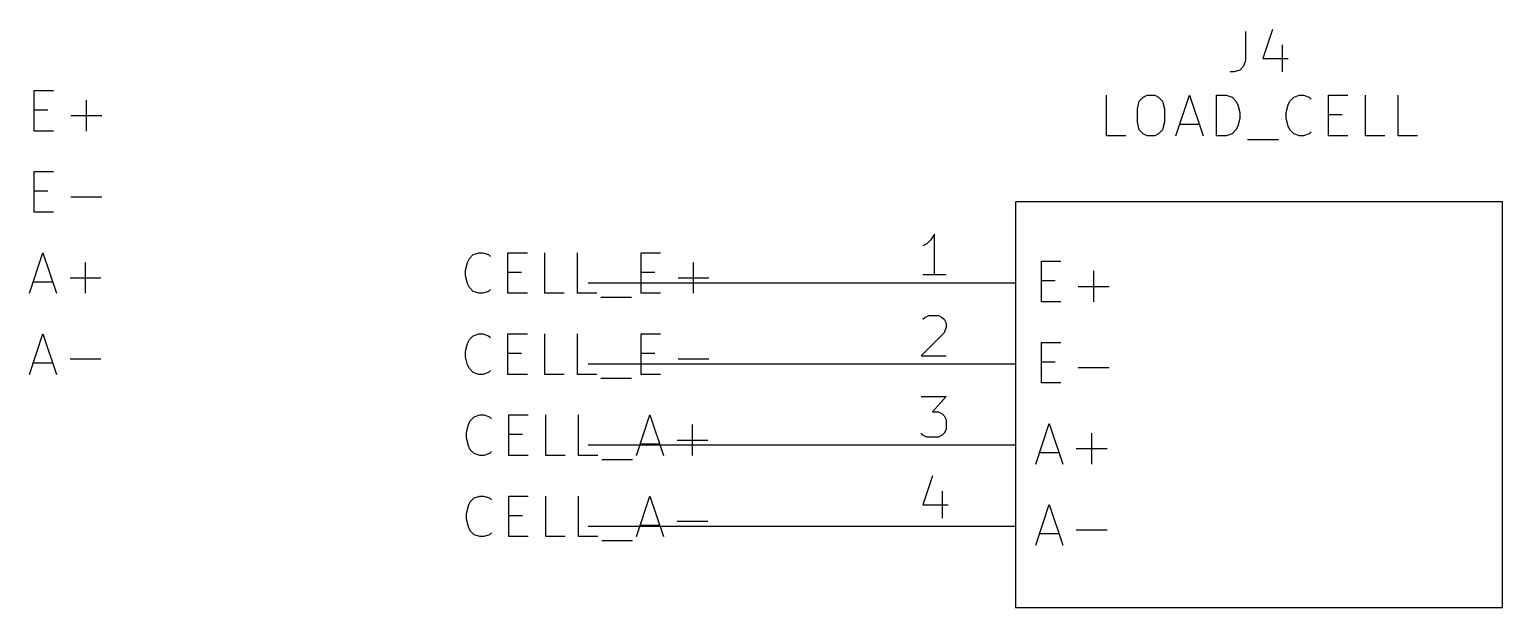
# Model space of a CAD drawing. Extents: x -0.4 to 16.1, y -11.3 to -0.4.
# Drawn here: x 9.508 to 11.324, y -3.4 to -2.687 of the extents above; entities that cross this region are included whole.
import ezdxf

# ---------------------------------------------------------------- set-up
doc = ezdxf.new("R2010")
doc.units = 0
doc.header["$MEASUREMENT"] = 0
for name, color, linetype in [('CYAN2', 4, 'CONTINUOUS'), ('GRAY1', 251, 'CONTINUOUS'), ('GREEN3', 91, 'CONTINUOUS'), ('LYELLOW', 51, 'CONTINUOUS'), ('RED2', 1, 'CONTINUOUS'), ('RED3', 11, 'CONTINUOUS')]:
    doc.layers.add(name, color=color, linetype=linetype)

msp = doc.modelspace()

# ---------------------------------------------------------------- linework, layer by layer
at = {"layer": 'CYAN2', "linetype": 'CONTINUOUS'}
for p, q in [((11.007, -2.6893), (11.007, -2.7251)), ((11.0403, -2.687), (11.0284, -2.7227)), ((11.0284, -2.7227), (11.0593, -2.7227)), ((11.0522, -2.706), (11.0522, -2.7393)), ((10.9927, -2.7393), (10.9879, -2.7393)), ((10.9998, -2.737), (10.9927, -2.7393)), ((11.0046, -2.7322), (10.9998, -2.737)), ((11.007, -2.7251), (11.0046, -2.7322)), ((10.8355, -2.8181), (10.8355, -2.7681)), ((10.8736, -2.7847), (10.876, -2.7752)), ((10.876, -2.7752), (10.8808, -2.7705)), ((10.8808, -2.7705), (10.8855, -2.7681)), ((10.8855, -2.7681), (10.895, -2.7681)), ((10.895, -2.7681), (10.8998, -2.7705)), ((10.8998, -2.7705), (10.9046, -2.7752)), ((10.9046, -2.7752), (10.907, -2.7847)), ((10.9212, -2.8181), (10.9379, -2.7681)), ((10.9379, -2.7681), (10.9546, -2.8181)), ((10.9712, -2.8181), (10.9712, -2.7681)), ((10.9712, -2.7681), (10.9831, -2.7681)), ((10.9831, -2.7681), (10.9903, -2.7705)), ((10.9903, -2.7705), (10.9951, -2.7752)), ((10.9951, -2.7752), (10.9974, -2.78)), ((11.0593, -2.78), (11.0617, -2.7752)), ((11.0617, -2.7752), (11.0665, -2.7705)), ((11.0665, -2.7705), (11.0736, -2.7681)), ((11.0736, -2.7681), (11.0784, -2.7681)), ((11.0784, -2.7681), (11.0855, -2.7705)), ((11.0855, -2.7705), (11.0879, -2.7728)), ((11.1093, -2.8181), (11.1093, -2.7681)), ((11.1093, -2.7681), (11.1331, -2.7681)), ((11.1546, -2.8181), (11.1546, -2.7681)), ((11.195, -2.8181), (11.195, -2.7681)), ((10.8736, -2.8014), (10.8736, -2.7847)), ((10.907, -2.7847), (10.907, -2.8014)), ((10.9974, -2.78), (10.9998, -2.7895)), ((10.9998, -2.7895), (10.9998, -2.7966)), ((11.057, -2.7895), (11.0593, -2.78)), ((11.057, -2.7966), (11.057, -2.7895)), ((11.1093, -2.7919), (11.126, -2.7919)), ((10.876, -2.8109), (10.8736, -2.8014)), ((10.8808, -2.8157), (10.876, -2.8109)), ((10.9046, -2.8109), (10.8998, -2.8157)), ((10.907, -2.8014), (10.9046, -2.8109)), ((10.926, -2.8038), (10.9498, -2.8038)), ((10.9951, -2.8109), (10.9903, -2.8157)), ((10.9974, -2.8062), (10.9951, -2.8109)), ((10.9998, -2.7966), (10.9974, -2.8062)), ((11.0593, -2.8062), (11.057, -2.7966)), ((11.0617, -2.8109), (11.0593, -2.8062)), ((11.0665, -2.8157), (11.0617, -2.8109)), ((11.0879, -2.8133), (11.0855, -2.8157)), ((10.8593, -2.8181), (10.8355, -2.8181)), ((10.8855, -2.8181), (10.8808, -2.8157)), ((10.895, -2.8181), (10.8855, -2.8181)), ((10.8998, -2.8157), (10.895, -2.8181)), ((10.9831, -2.8181), (10.9712, -2.8181)), ((10.9903, -2.8157), (10.9831, -2.8181)), ((11.0093, -2.8228), (11.0474, -2.8228)), ((11.0736, -2.8181), (11.0665, -2.8157)), ((11.0784, -2.8181), (11.0736, -2.8181)), ((11.0855, -2.8157), (11.0784, -2.8181)), ((11.1331, -2.8181), (11.1093, -2.8181)), ((11.1784, -2.8181), (11.1546, -2.8181)), ((11.2189, -2.8181), (11.195, -2.8181)), ((10.7555, -3.0227), (10.7555, -2.9727)), ((10.7555, -2.9727), (10.7793, -2.9727)), ((10.8198, -3.0227), (10.8198, -2.9846)), ((10.7555, -2.9965), (10.7722, -2.9965)), ((10.8008, -3.0037), (10.8389, -3.0037)), ((10.7793, -3.0227), (10.7555, -3.0227)), ((10.7555, -3.1227), (10.7555, -3.0727)), ((10.7555, -3.0727), (10.7793, -3.0727)), ((10.7555, -3.0965), (10.7722, -3.0965)), ((10.8008, -3.1037), (10.8389, -3.1037)), ((10.7793, -3.1227), (10.7555, -3.1227)), ((10.7484, -3.2227), (10.765, -3.1727)), ((10.765, -3.1727), (10.7817, -3.2227)), ((10.8174, -3.2227), (10.8174, -3.1846)), ((10.7531, -3.2085), (10.777, -3.2085)), ((10.7984, -3.2037), (10.8365, -3.2037)), ((10.7484, -3.3227), (10.765, -3.2727)), ((10.765, -3.2727), (10.7817, -3.3227)), ((10.7984, -3.3037), (10.8365, -3.3037)), ((10.7531, -3.3085), (10.777, -3.3085))]:
    msp.add_line(p, q, dxfattribs=at)
at = {"layer": 'GRAY1', "linetype": 'CONTINUOUS'}
for p, q in [((9.5143, -2.8122), (9.5143, -2.7622)), ((9.5143, -2.7622), (9.5381, -2.7622)), ((9.5786, -2.8122), (9.5786, -2.7741)), ((9.5143, -2.786), (9.531, -2.786)), ((9.5595, -2.7931), (9.5976, -2.7931)), ((9.5381, -2.8122), (9.5143, -2.8122)), ((9.5143, -2.9122), (9.5143, -2.8622)), ((9.5143, -2.8622), (9.5381, -2.8622)), ((9.5143, -2.886), (9.531, -2.886)), ((9.5595, -2.8931), (9.5976, -2.8931)), ((9.5381, -2.9122), (9.5143, -2.9122)), ((9.5083, -3.0122), (9.525, -2.9622)), ((9.525, -2.9622), (9.5417, -3.0122)), ((9.5774, -3.0122), (9.5774, -2.9741)), ((10.0457, -2.9836), (10.048, -2.9741)), ((10.048, -2.9741), (10.0504, -2.9693)), ((10.0504, -2.9693), (10.0552, -2.9645)), ((10.0552, -2.9645), (10.0623, -2.9622)), ((10.0623, -2.9622), (10.0671, -2.9622)), ((10.0671, -2.9622), (10.0742, -2.9645)), ((10.0742, -2.9645), (10.0766, -2.9669)), ((10.098, -3.0122), (10.098, -2.9622)), ((10.098, -2.9622), (10.1219, -2.9622)), ((10.1433, -3.0122), (10.1433, -2.9622)), ((10.1838, -3.0122), (10.1838, -2.9622)), ((10.2623, -3.0122), (10.2623, -2.9622)), ((10.2623, -2.9622), (10.2861, -2.9622)), ((10.3266, -3.0122), (10.3266, -2.9741)), ((9.5583, -2.9931), (9.5964, -2.9931)), ((10.0457, -2.9907), (10.0457, -2.9836)), ((10.048, -3.0003), (10.0457, -2.9907)), ((10.098, -2.986), (10.1147, -2.986)), ((10.2623, -2.986), (10.279, -2.986)), ((10.3076, -2.9931), (10.3457, -2.9931)), ((9.5131, -2.9979), (9.5369, -2.9979)), ((10.0504, -3.005), (10.048, -3.0003)), ((10.0552, -3.0098), (10.0504, -3.005)), ((10.0623, -3.0122), (10.0552, -3.0098)), ((10.0671, -3.0122), (10.0623, -3.0122)), ((10.0742, -3.0098), (10.0671, -3.0122)), ((10.0766, -3.0074), (10.0742, -3.0098)), ((10.1219, -3.0122), (10.098, -3.0122)), ((10.1671, -3.0122), (10.1433, -3.0122)), ((10.2076, -3.0122), (10.1838, -3.0122)), ((10.2861, -3.0122), (10.2623, -3.0122)), ((10.2123, -3.0169), (10.2504, -3.0169)), ((9.5083, -3.1122), (9.525, -3.0622)), ((9.525, -3.0622), (9.5417, -3.1122)), ((10.0504, -3.0693), (10.0552, -3.0645)), ((10.0552, -3.0645), (10.0623, -3.0622)), ((10.0623, -3.0622), (10.0671, -3.0622)), ((10.0671, -3.0622), (10.0742, -3.0645)), ((10.0742, -3.0645), (10.0766, -3.0669)), ((10.098, -3.1122), (10.098, -3.0622)), ((10.098, -3.0622), (10.1219, -3.0622)), ((10.1433, -3.1122), (10.1433, -3.0622)), ((10.1838, -3.1122), (10.1838, -3.0622)), ((10.2623, -3.1122), (10.2623, -3.0622)), ((10.2623, -3.0622), (10.2861, -3.0622)), ((10.0457, -3.0836), (10.048, -3.0741)), ((10.0457, -3.0907), (10.0457, -3.0836)), ((10.048, -3.0741), (10.0504, -3.0693)), ((10.098, -3.086), (10.1147, -3.086)), ((10.2623, -3.086), (10.279, -3.086)), ((9.5131, -3.0979), (9.5369, -3.0979)), ((9.5583, -3.0931), (9.5964, -3.0931)), ((10.048, -3.1003), (10.0457, -3.0907)), ((10.0504, -3.105), (10.048, -3.1003)), ((10.3076, -3.0931), (10.3457, -3.0931)), ((10.0552, -3.1098), (10.0504, -3.105)), ((10.0623, -3.1122), (10.0552, -3.1098)), ((10.0671, -3.1122), (10.0623, -3.1122)), ((10.0742, -3.1098), (10.0671, -3.1122)), ((10.0766, -3.1074), (10.0742, -3.1098)), ((10.1219, -3.1122), (10.098, -3.1122)), ((10.1671, -3.1122), (10.1433, -3.1122)), ((10.2076, -3.1122), (10.1838, -3.1122)), ((10.2123, -3.1169), (10.2504, -3.1169)), ((10.2861, -3.1122), (10.2623, -3.1122)), ((10.0469, -3.1836), (10.0492, -3.1741)), ((10.0492, -3.1741), (10.0516, -3.1693)), ((10.0516, -3.1693), (10.0564, -3.1645)), ((10.0564, -3.1645), (10.0635, -3.1622)), ((10.0635, -3.1622), (10.0683, -3.1622)), ((10.0683, -3.1622), (10.0754, -3.1645)), ((10.0754, -3.1645), (10.0778, -3.1669)), ((10.0992, -3.2122), (10.0992, -3.1622)), ((10.0992, -3.1622), (10.123, -3.1622)), ((10.1445, -3.2122), (10.1445, -3.1622)), ((10.1849, -3.2122), (10.1849, -3.1622)), ((10.2564, -3.2122), (10.273, -3.1622)), ((10.273, -3.1622), (10.2897, -3.2122)), ((10.3254, -3.2122), (10.3254, -3.1741)), ((10.0469, -3.1907), (10.0469, -3.1836)), ((10.0492, -3.2003), (10.0469, -3.1907)), ((10.0992, -3.186), (10.1159, -3.186)), ((10.3064, -3.1931), (10.3445, -3.1931)), ((10.0516, -3.205), (10.0492, -3.2003)), ((10.0564, -3.2098), (10.0516, -3.205)), ((10.0635, -3.2122), (10.0564, -3.2098)), ((10.0683, -3.2122), (10.0635, -3.2122)), ((10.0754, -3.2098), (10.0683, -3.2122)), ((10.0778, -3.2074), (10.0754, -3.2098)), ((10.123, -3.2122), (10.0992, -3.2122)), ((10.1683, -3.2122), (10.1445, -3.2122)), ((10.2088, -3.2122), (10.1849, -3.2122)), ((10.2611, -3.1979), (10.2849, -3.1979)), ((10.2135, -3.2169), (10.2516, -3.2169)), ((10.0516, -3.2693), (10.0564, -3.2645)), ((10.0564, -3.2645), (10.0635, -3.2622)), ((10.0635, -3.2622), (10.0683, -3.2622)), ((10.0683, -3.2622), (10.0754, -3.2645)), ((10.0754, -3.2645), (10.0778, -3.2669)), ((10.0992, -3.3122), (10.0992, -3.2622)), ((10.0992, -3.2622), (10.123, -3.2622)), ((10.1445, -3.3122), (10.1445, -3.2622)), ((10.1849, -3.3122), (10.1849, -3.2622)), ((10.2564, -3.3122), (10.273, -3.2622)), ((10.273, -3.2622), (10.2897, -3.3122)), ((10.0469, -3.2836), (10.0492, -3.2741)), ((10.0469, -3.2907), (10.0469, -3.2836)), ((10.0492, -3.2741), (10.0516, -3.2693)), ((10.0492, -3.3003), (10.0469, -3.2907)), ((10.0516, -3.305), (10.0492, -3.3003)), ((10.0992, -3.286), (10.1159, -3.286)), ((10.2611, -3.2979), (10.2849, -3.2979)), ((10.3064, -3.2931), (10.3445, -3.2931)), ((10.0564, -3.3098), (10.0516, -3.305)), ((10.0635, -3.3122), (10.0564, -3.3098)), ((10.0683, -3.3122), (10.0635, -3.3122)), ((10.0754, -3.3098), (10.0683, -3.3122)), ((10.0778, -3.3074), (10.0754, -3.3098)), ((10.123, -3.3122), (10.0992, -3.3122)), ((10.1683, -3.3122), (10.1445, -3.3122)), ((10.2088, -3.3122), (10.1849, -3.3122)), ((10.2135, -3.3169), (10.2516, -3.3169))]:
    msp.add_line(p, q, dxfattribs=at)
at = {"layer": 'GREEN3', "linetype": 'CONTINUOUS'}
for p, q in [((10.5236, -2.9996), (10.1969, -2.9996)), ((10.5236, -3.0996), (10.1969, -3.0996)), ((10.5236, -3.1996), (10.1969, -3.1996)), ((10.5236, -3.2996), (10.1969, -3.2996))]:
    msp.add_line(p, q, dxfattribs=at)
at = {"layer": 'LYELLOW', "linetype": 'CONTINUOUS'}
for p, q in [((10.7236, -2.8996), (10.7236, -3.3996)), ((11.3236, -2.8996), (10.7236, -2.8996)), ((11.3236, -3.3996), (11.3236, -2.8996)), ((10.7236, -3.3996), (11.3236, -3.3996))]:
    msp.add_line(p, q, dxfattribs=at)
at = {"layer": 'RED2', "linetype": 'CONTINUOUS'}
for p, q in [((10.7236, -2.8996), (10.7236, -3.3996)), ((11.3236, -2.8996), (10.7236, -2.8996)), ((11.3236, -3.3996), (11.3236, -2.8996)), ((10.7236, -2.9996), (10.5236, -2.9996)), ((10.7236, -3.0996), (10.5236, -3.0996)), ((10.7236, -3.1996), (10.5236, -3.1996)), ((10.7236, -3.2996), (10.5236, -3.2996)), ((10.7236, -3.3996), (11.3236, -3.3996))]:
    msp.add_line(p, q, dxfattribs=at)
at = {"layer": 'RED3', "linetype": 'CONTINUOUS'}
for p, q in [((10.6236, -2.9395), (10.6189, -2.9466)), ((10.6236, -2.9895), (10.6236, -2.9395)), ((10.6141, -2.9514), (10.6093, -2.9538)), ((10.6189, -2.9466), (10.6141, -2.9514)), ((10.6379, -2.9895), (10.6093, -2.9895)), ((10.6093, -3.0442), (10.6117, -3.0419)), ((10.6117, -3.0419), (10.6165, -3.0395)), ((10.6165, -3.0395), (10.6284, -3.0395)), ((10.6284, -3.0395), (10.6331, -3.0419)), ((10.6331, -3.0419), (10.6355, -3.0442)), ((10.6355, -3.0442), (10.6379, -3.049)), ((10.6379, -3.049), (10.6379, -3.0538)), ((10.6355, -3.0609), (10.607, -3.0895)), ((10.6379, -3.0538), (10.6355, -3.0609)), ((10.607, -3.0895), (10.6379, -3.0895)), ((10.607, -3.1395), (10.6379, -3.1395)), ((10.6379, -3.1395), (10.6212, -3.1585)), ((10.6212, -3.1585), (10.6284, -3.1585)), ((10.6284, -3.1585), (10.6331, -3.1609)), ((10.6331, -3.1609), (10.6355, -3.1633)), ((10.6355, -3.1633), (10.6379, -3.1681)), ((10.6379, -3.1681), (10.6379, -3.18)), ((10.6093, -3.1871), (10.607, -3.1847)), ((10.6141, -3.1895), (10.6093, -3.1871)), ((10.6284, -3.1895), (10.6141, -3.1895)), ((10.6331, -3.1871), (10.6284, -3.1895)), ((10.6355, -3.1847), (10.6331, -3.1871)), ((10.6379, -3.18), (10.6355, -3.1847)), ((10.6212, -3.2371), (10.6093, -3.2728)), ((10.6331, -3.2562), (10.6331, -3.2895)), ((10.6093, -3.2728), (10.6403, -3.2728))]:
    msp.add_line(p, q, dxfattribs=at)

doc.saveas('drawing.dxf')
